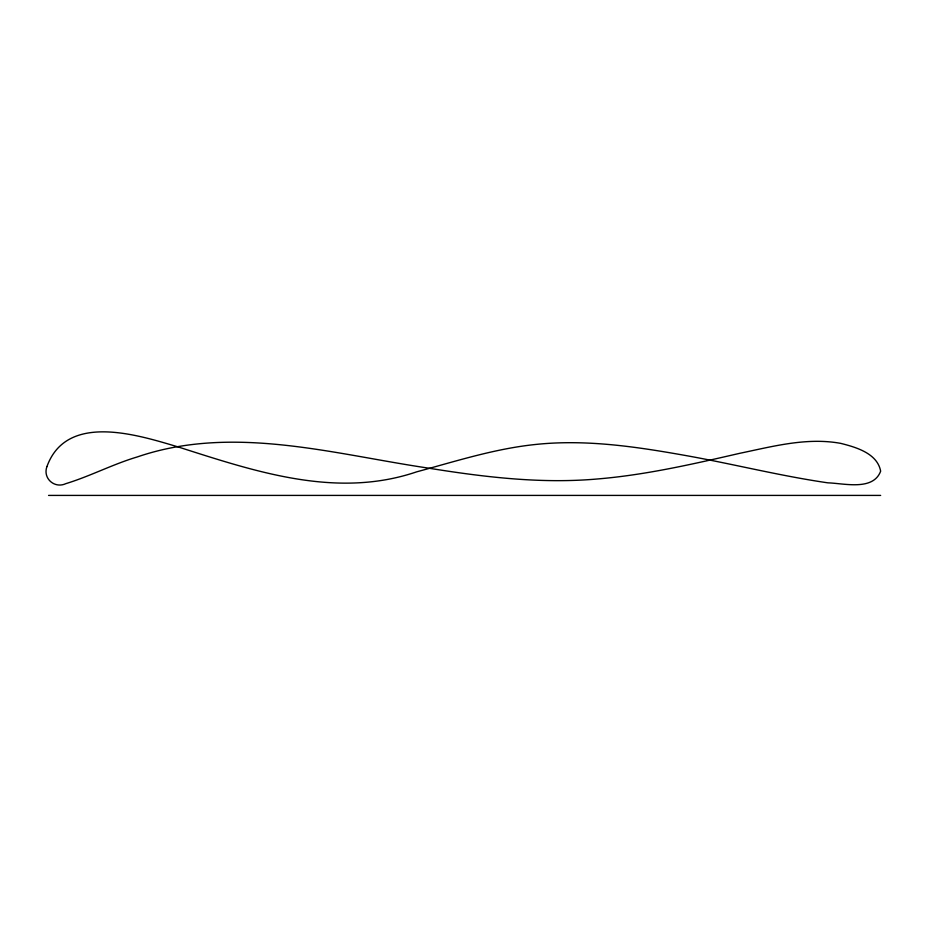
<?xml version="1.0" encoding="UTF-8"?>
<svg xmlns="http://www.w3.org/2000/svg" width="927" height="927" viewBox="0 0 927 927"><rect width="100%" height="100%" fill="white"/><g stroke="black" fill="none" stroke-linecap="round" stroke-linejoin="round"><path stroke-width="1.39" d="M48.563 495.412L880.65 495.412M46.929 466.594C42.584 478.367 54.589 488.946 65.875 483.639C90.209 476.2 112.897 464.195 137.323 456.93C232.237 424.415 332.214 453.813 427.59 467.996C483.627 477.011 540.568 483.987 597.37 478.981C645.598 474.983 692.851 464.103 739.908 453.28C772.875 446.432 806.907 437.162 840.731 443.373C855.992 447.208 877.359 453.338 880.65 471.183C873.199 491.113 844.23 483.361 827.904 482.84C780.499 475.98 733.975 464.184 686.849 455.736C636.698 446.768 585.482 438.981 534.485 444.589C494.207 448.877 455.539 461.333 416.617 471.855C336.478 499.074 255.307 471.576 178.563 447.069C138.158 435.053 66.709 412.028 46.929 466.594"/></g></svg>
